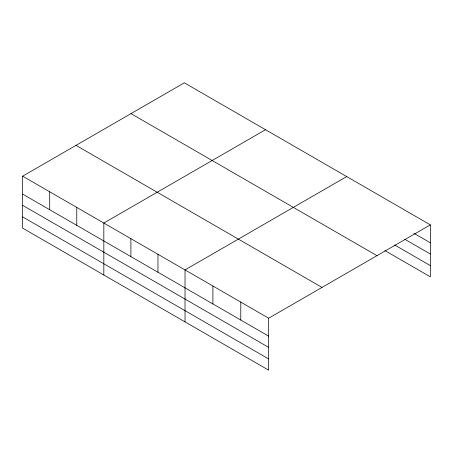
<?xml version="1.0" encoding="UTF-8"?>
<svg xmlns="http://www.w3.org/2000/svg" width="453" height="453" viewBox="0 0 453 453"><rect width="100%" height="100%" fill="white"/><g stroke="black" fill="none" stroke-linecap="round" stroke-linejoin="round"><path stroke-width="0.68" d="M22.65 176.172L268.669 318.21L268.669 370.175L22.65 228.136L22.65 176.172L184.331 82.825L430.35 224.864L430.35 276.828L384.891 250.583M265.52 129.7L103.833 223.046L103.833 275.011M346.704 176.568L185.022 269.914L185.022 321.879M268.669 318.21L430.35 224.864M413.985 233.346L430.35 242.797M404.891 239.326L430.35 254.025M394.586 244.948L430.35 265.6M130.979 113.629L376.992 255.668M76.008 145.368L322.021 287.406M22.65 194.105L268.669 336.143M22.65 205.334L268.669 347.372M22.65 216.908L268.669 358.946M240.786 302.111L240.786 320.045M212.904 286.013L212.904 303.946M157.961 254.292L157.961 272.225M130.9 238.669L130.9 256.602M76.772 207.423L76.772 225.351M49.711 191.795L49.711 209.728"/></g></svg>
